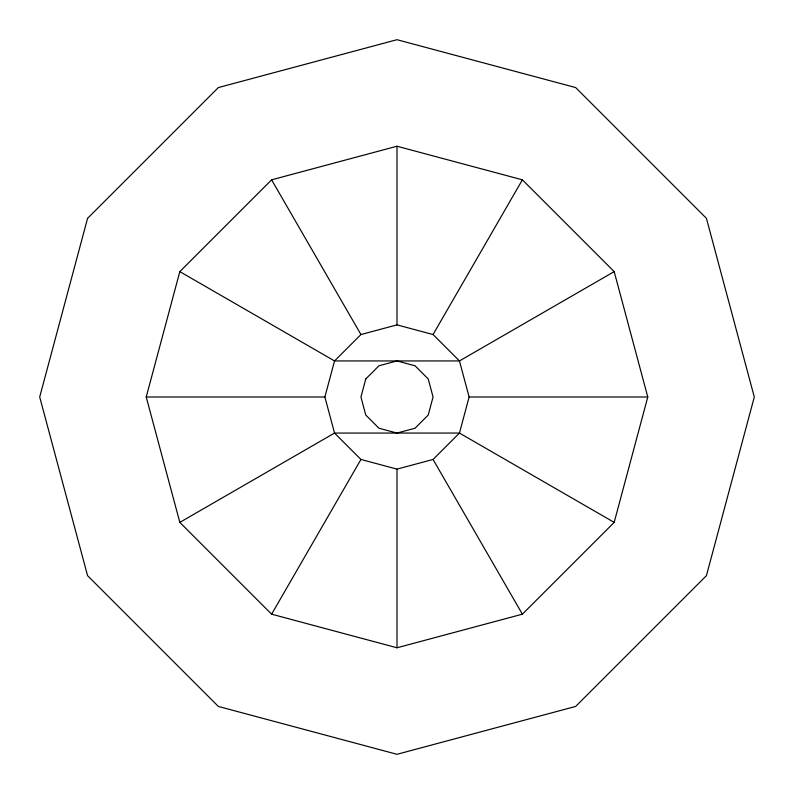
<?xml version="1.0" encoding="UTF-8"?>
<svg xmlns="http://www.w3.org/2000/svg" width="794" height="794" viewBox="0 0 794 794"><rect width="100%" height="100%" fill="white"/><g stroke="black" fill="none" stroke-linecap="round" stroke-linejoin="round"><path stroke-width="1.19" d="M146.225 397L179.821 271.617L271.617 179.821L397 146.225L522.383 179.821L614.179 271.617L647.775 397L614.179 522.383L522.383 614.179L397 647.775L271.617 614.179L179.821 522.383L146.225 397L324.875 397L334.542 360.942L360.942 334.542L397 324.875L433.058 334.542L459.458 360.942L469.125 397L459.458 433.058L433.058 459.458L397 469.125L360.942 459.458L334.542 433.058L324.875 397M271.617 614.179L360.942 459.458M433.058 334.542L522.383 179.821M179.821 522.383L334.542 433.058L459.458 433.058L614.179 522.383M614.179 271.617L459.458 360.942L334.542 360.942L179.821 271.617M469.125 397L647.775 397M271.617 179.821L360.942 334.542M433.058 459.458L522.383 614.179M397 146.225L397 324.875M397 469.125L397 647.775M87.568 218.35L39.7 397L87.568 575.65L218.35 706.432L397 754.3L575.65 706.432L706.432 575.65L754.3 397L706.432 218.35L575.65 87.568L397 39.7L218.35 87.568L87.568 218.35M365.766 378.966L360.942 397L365.766 415.034L378.966 428.234L397 433.058L415.034 428.234L428.234 415.034L433.058 397L428.234 378.966L415.034 365.766L397 360.942L378.966 365.766L365.766 378.966"/></g></svg>
